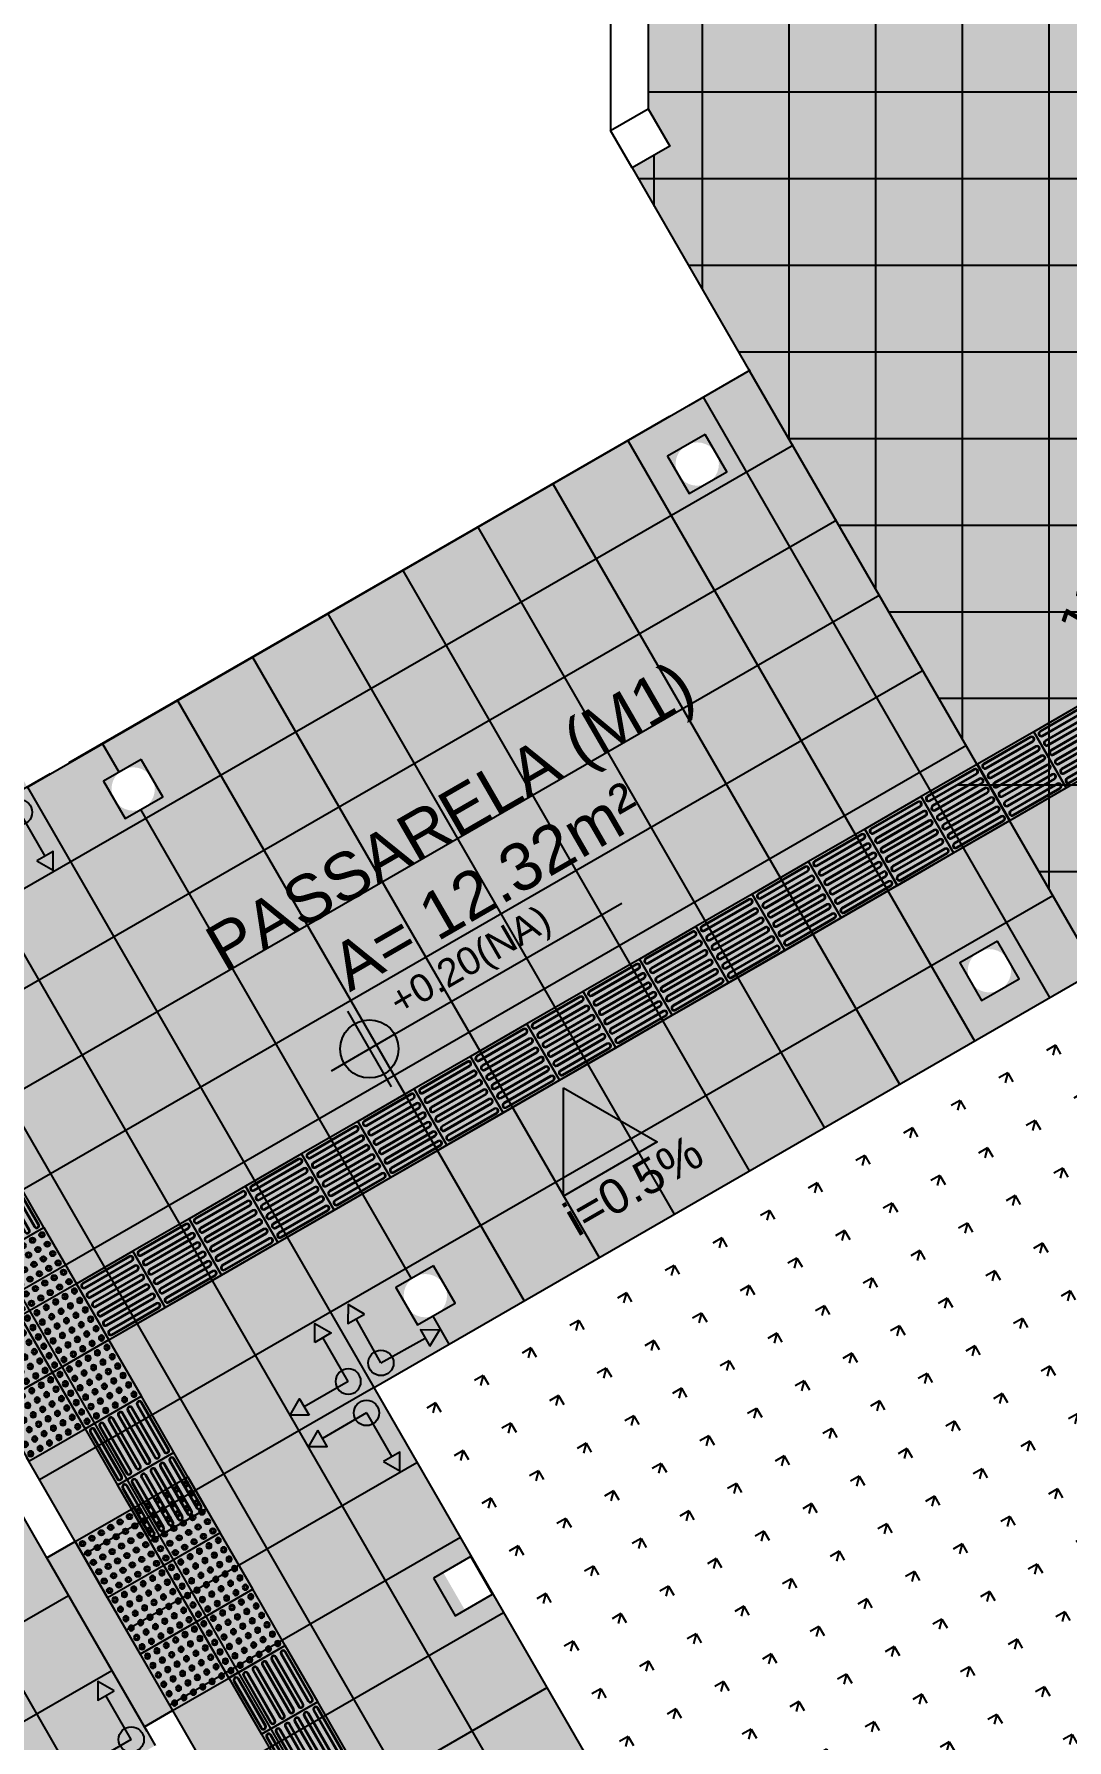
# Model space of a CAD drawing. Header units: millimetres. Extents: x 302 to 436, y 121 to 202.
# Drawn here: x 363.87 to 368.64, y 166.74 to 174.61 of the extents above; entities that cross this region are included whole.
import ezdxf

# ---------------------------------------------------------------- set-up
doc = ezdxf.new("R2010")
doc.units = ezdxf.units.MM
doc.linetypes.add('HIDDEN', pattern=[9.525, 6.35, -3.175])
for name, color, linetype in [('A-PARED', 5, 'Continuous'), ('A-PAREDE', 5, 'Continuous'), ('A-PISOS', 2, 'Continuous'), ('A-PISOS-NIVEL', 1, 'Continuous'), ('A-SOLEIRA', 1, 'Continuous'), ('AR-ESQ', 2, 'Continuous'), ('AR-HACH', 252, 'Continuous'), ('AR-ID-PIS', 1, 'Continuous'), ('AR-VEGETAÇÃO_árvores', 96, 'HIDDEN'), ('ARQ-CTA-1_100', 1, 'Continuous'), ('ARQ-SMB-1_100', 1, 'Continuous'), ('ARQ-TXT-1_050', 2, 'Continuous'), ('ARQ-TXT-1_100', 2, 'Continuous'), ('ARQ_PISOTÁTIL', 8, 'Continuous')]:
    doc.layers.add(name, color=color, linetype=linetype)
doc.styles.add('ESC-50-A20', font='arial.ttf', dxfattribs={"height": 0.1})
doc.styles.add('FNDE Texto Cota 0050', font='verdana.ttf', dxfattribs={"height": 0.08})
doc.styles.add('FNDE Texto Cota 0100', font='verdana.ttf', dxfattribs={"height": 0.16})
doc.dimstyles.new('FNDE 1-0100', dxfattribs={"dimscale": 2.5, "dimtxt": 0.16, "dimasz": 0.05, "dimexe": 0.15, "dimexo": 0.15, "dimgap": 0.05, "dimtad": 1, "dimzin": 4, "dimdsep": 46, "dimtxsty": 'FNDE Texto Cota 0100', "dimblk": 'tic', "dimcen": 0.15, "dimdle": 0.15, "dimse1": 1, "dimse2": 1, "dimclrd": 251, "dimclre": 251, "dimclrt": 256, "dimaunit": 1, "dimadec": 3, "dimazin": 0, "dimtfac": 1, "dimtix": 1, "dimtmove": 2, "dimatfit": 3, "dimldrblk": 'tic', "dimfxl": 0.15, "dimtvp": 1, "dimtolj": 1, "dimtzin": 0, "dimarcsym": 0})
pattern_1 = [(37.5, (148.40046, 130.1281), (-0.00640013, 0.1957653), [0, -0.154432, 0, -0.17272, 0, -0.1651]), (7.5, (148.40046, 130.1281), (0.1798093, 0.28673004), [0, -0.083312, 0, -0.139192, 0, -0.05334]), (327.5, (148.2755, 130.1281), (0.31639695, 0.00057487), [0, -0.0508, 0, -0.18288, 0, -0.23876]), (317.5, (148.2755, 130.1281), (0.30542258, 0.08917173), [0, -0.0254, 0, -0.119888, 0, -0.13716])]

# ---------------------------------------------------------------- blocks, each defined once
blk = doc.blocks.new('A$C0271154C')
at = {"layer": 'ARQ_PISOTÁTIL'}
h = blk.add_hatch(color=152, dxfattribs=at)
h.dxf.hatch_style = 1
h.paths.add_polyline_path([(0.3, 0), (0.3, 0.3), (0, 0.3), (0, 0)])
at = {"layer": 'ARQ_PISOTÁTIL', "color": 1}
blk.add_lwpolyline([(0.3, 0), (0.3, 0.3), (0, 0.3), (0, 0)], close=True, dxfattribs=at)
at = {"layer": 'ARQ_PISOTÁTIL', "color": 250}
for points in [[(0.275, 0.2875), (0.025, 0.2875, 1), (0.025, 0.2625), (0.275, 0.2625, 1)], [(0.275, 0.2375), (0.025, 0.2375, 1), (0.025, 0.2125), (0.275, 0.2125, 1)], [(0.275, 0.2845), (0.025, 0.2845, 1), (0.025, 0.2655), (0.275, 0.2655, 1)], [(0.275, 0.1875), (0.025, 0.1875, 1), (0.025, 0.1625), (0.275, 0.1625, 1)], [(0.275, 0.2345), (0.025, 0.2345, 1), (0.025, 0.2155), (0.275, 0.2155, 1)], [(0.275, 0.1845), (0.025, 0.1845, 1), (0.025, 0.1655), (0.275, 0.1655, 1)], [(0.275, 0.1375), (0.025, 0.1375, 1), (0.025, 0.1125), (0.275, 0.1125, 1)], [(0.275, 0.0875), (0.025, 0.0875, 1), (0.025, 0.0625), (0.275, 0.0625, 1)], [(0.275, 0.1345), (0.025, 0.1345, 1), (0.025, 0.1155), (0.275, 0.1155, 1)], [(0.275, 0.0845), (0.025, 0.0845, 1), (0.025, 0.0655), (0.275, 0.0655, 1)], [(0.275, 0.0375), (0.025, 0.0375, 1), (0.025, 0.0125), (0.275, 0.0125, 1)], [(0.275, 0.0345), (0.025, 0.0345, 1), (0.025, 0.0155), (0.275, 0.0155, 1)]]:
    blk.add_lwpolyline(points, format="xyb", close=True, dxfattribs=at)
blk = doc.blocks.new('ind-pis')
at = {"layer": 'AR-ID-PIS'}
h = blk.add_hatch(color=252, dxfattribs=at)
h.dxf.hatch_style = 1
edge = h.paths.add_edge_path()
edge.add_arc((0, 0), 0.05, 0, 360)
for q in [(-0.2, 0), (0, -0.1995)]:
    blk.add_line((0, 0), q, dxfattribs=at)
for points in [[(-0.2, 0.0371), (-0.2642, 0), (-0.2, -0.0371)], [(-0.0371, -0.1995), (0, -0.2638), (0.0371, -0.1995)]]:
    blk.add_lwpolyline(points, close=True, dxfattribs=at)
blk.add_circle((0, 0), 0.05, dxfattribs=at)
blk = doc.blocks.new('A$C50E27BFE')
at = {"layer": 'ARQ_PISOTÁTIL'}
h = blk.add_hatch(color=150, dxfattribs=at)
h.dxf.hatch_style = 1
h.paths.add_polyline_path([(0, 0), (0, 0.3), (0.3, 0.3), (0.3, 0)])
at = {"layer": 'ARQ_PISOTÁTIL', "color": 1}
blk.add_lwpolyline([(0, 0), (0, 0.3), (0.3, 0.3), (0.3, 0)], close=True, dxfattribs=at)
at = {"layer": 'ARQ_PISOTÁTIL', "color": 250}
for centre, radius in [((0.025, 0.275), 0.0125), ((0.025, 0.225), 0.0125), ((0.025, 0.275), 0.00625), ((0.075, 0.275), 0.0125), ((0.075, 0.225), 0.0125), ((0.075, 0.275), 0.00625), ((0.125, 0.275), 0.0125), ((0.125, 0.225), 0.0125), ((0.125, 0.275), 0.00625), ((0.175, 0.275), 0.0125), ((0.175, 0.225), 0.0125), ((0.175, 0.275), 0.00625), ((0.225, 0.275), 0.0125), ((0.225, 0.225), 0.0125), ((0.225, 0.275), 0.00625), ((0.275, 0.275), 0.0125), ((0.275, 0.225), 0.0125), ((0.275, 0.275), 0.00625), ((0.025, 0.175), 0.0125), ((0.025, 0.225), 0.00625), ((0.025, 0.175), 0.00625), ((0.075, 0.175), 0.0125), ((0.075, 0.225), 0.00625), ((0.075, 0.175), 0.00625), ((0.125, 0.175), 0.0125), ((0.125, 0.225), 0.00625), ((0.125, 0.175), 0.00625), ((0.175, 0.175), 0.0125), ((0.175, 0.225), 0.00625), ((0.175, 0.175), 0.00625), ((0.225, 0.175), 0.0125), ((0.225, 0.225), 0.00625), ((0.225, 0.175), 0.00625), ((0.275, 0.175), 0.0125), ((0.275, 0.225), 0.00625), ((0.275, 0.175), 0.00625), ((0.025, 0.125), 0.0125), ((0.025, 0.075), 0.0125), ((0.025, 0.125), 0.00625), ((0.025, 0.075), 0.00625), ((0.075, 0.125), 0.0125), ((0.075, 0.075), 0.0125), ((0.075, 0.125), 0.00625), ((0.075, 0.075), 0.00625), ((0.125, 0.125), 0.0125), ((0.125, 0.075), 0.0125), ((0.125, 0.125), 0.00625), ((0.125, 0.075), 0.00625), ((0.175, 0.125), 0.0125), ((0.175, 0.075), 0.0125), ((0.175, 0.125), 0.00625), ((0.175, 0.075), 0.00625), ((0.225, 0.125), 0.0125), ((0.225, 0.075), 0.0125), ((0.225, 0.125), 0.00625), ((0.225, 0.075), 0.00625), ((0.275, 0.125), 0.0125), ((0.275, 0.075), 0.0125), ((0.275, 0.125), 0.00625), ((0.275, 0.075), 0.00625), ((0.025, 0.025), 0.0125), ((0.025, 0.025), 0.00625), ((0.075, 0.025), 0.0125), ((0.075, 0.025), 0.00625), ((0.125, 0.025), 0.0125), ((0.125, 0.025), 0.00625), ((0.175, 0.025), 0.0125), ((0.175, 0.025), 0.00625), ((0.225, 0.025), 0.0125), ((0.225, 0.025), 0.00625), ((0.275, 0.025), 0.0125), ((0.275, 0.025), 0.00625)]:
    blk.add_circle(centre, radius, dxfattribs=at)
blk = doc.blocks.new('tic')
at = {"color": 251}
for p, q in [((0, -1), (0, 1)), ((-1, 0), (1, 0))]:
    blk.add_line(p, q, dxfattribs=at)
blk.add_line((-0.6, -0.6), (0.6, 0.6))
blk = doc.blocks.new('*D24')
at = {"layer": 'ARQ-CTA-1_100', "color": 251, "lineweight": -2, "ltscale": 0.1, "transparency": 16777216}
blk.add_arc((369.2322, 171.8219), 0.296, 114.3779, 185.60016, dxfattribs=at)
at = {"layer": 'Defpoints', "color": 0, "ltscale": 0.1, "transparency": 16777216}
for p in [(369.2322, 172.4265), (369.0419, 172.0487), (369.2322, 171.8265), (369.2401, 171.8265), (368.955, 171.662)]:
    blk.add_point(p, dxfattribs=at)
at = {"layer": 'ARQ-CTA-1_100', "color": 251, "lineweight": -2, "ltscale": 0.1, "transparency": 16777216, "xscale": 0.125, "yscale": 0.125, "zscale": 0.125}
for p, rotation in [((369.2322, 172.1179), 12.18895201412217), ((368.9758, 171.674), 287.7891164310966)]:
    blk.add_blockref('tic', p, dxfattribs=dict(at, rotation=rotation))
at = {"layer": 'ARQ-CTA-1_100', "ltscale": 0.1, "transparency": 16777216, "insert": (368.7955, 172.0742), "char_height": 0.16, "attachment_point": 5, "rotation": 59.98903, "style": 'FNDE Texto Cota 0100'}
blk.add_mtext('\\A1;120°', dxfattribs=at)
blk = doc.blocks.new('FNDE-Nível Planta-1_100')
at = {"linetype": 'Continuous', "ltscale": 0.5}
h = blk.add_hatch(color=1, dxfattribs=at)
h.paths.add_polyline_path([(135.6568, 7.8132), (135.6568, 7.9812, 0.414214), (135.4888, 7.8132)])
h.paths.add_polyline_path([(135.6568, 7.8132), (135.6568, 7.6452, 0.414214), (135.8248, 7.8132)])
at = {"color": 1}
for p, q in [((135.6568, 8.0652), (135.6568, 7.5612)), ((135.4048, 7.8132), (135.8248, 7.8132)), ((135.8248, 7.8132), (137.338, 7.8132))]:
    blk.add_line(p, q, dxfattribs=at)
blk.add_circle((135.6568, 7.8132), 0.168, dxfattribs=at)

msp = doc.modelspace()

# ---------------------------------------------------------------- hatches: boundary and pattern name
at = {"layer": 'A-PISOS-NIVEL', "ltscale": 10}
h = msp.add_hatch(dxfattribs=at)
h.set_pattern_fill('AR-SAND', color=256, scale=0.004, style=0)
h.set_pattern_definition([(37.5, (148.4436, 130.1281), (-0.00640013, 0.1957653), [0, -0.154432, 0, -0.17272, 0, -0.1651]), (7.5, (148.4436, 130.1281), (0.1798093, 0.28673004), [0, -0.083312, 0, -0.139192, 0, -0.05334]), (327.5, (148.31863, 130.1281), (0.31639695, 0.00057487), [0, -0.0508, 0, -0.18288, 0, -0.23876]), (317.5, (148.31863, 130.1281), (0.30542258, 0.08917173), [0, -0.0254, 0, -0.119888, 0, -0.13716])])
edge = h.paths.add_edge_path()
edge.add_arc((375.4819, 177.5677), 0.15, 0, 360)
edge = h.paths.add_edge_path()
edge.add_arc((372.7819, 177.5677), 0.15, 0, 360)
edge = h.paths.add_edge_path()
edge.add_arc((371.4319, 175.2294), 0.15, 0, 360)
edge = h.paths.add_edge_path()
edge.add_arc((372.7819, 172.8912), 0.15, 0, 360)
edge = h.paths.add_edge_path()
edge.add_arc((375.4819, 172.8912), 0.15, 0, 360)
edge = h.paths.add_edge_path()
edge.add_arc((376.8319, 175.2294), 0.15, 0, 360)
h.paths.add_polyline_path([(369.4105, 181.2808), (369.5837, 181.1808), (369.4837, 181.0076), (369.3105, 181.1076)])
h.paths.add_polyline_path([(369.4837, 169.4512), (369.5837, 169.278), (369.4105, 169.178), (369.3105, 169.3512)])
h.paths.add_polyline_path([(378.7807, 169.4512), (378.9536, 169.3514), (381.6334, 173.9928), (381.4602, 174.0928), (381.5602, 174.266), (381.5568, 176.1987), (381.4602, 176.366), (381.6334, 176.466), (378.9536, 181.1075), (378.7807, 181.0076), (378.6807, 181.1808), (378.8536, 181.2807), (378.2396, 182.3442), (377.012, 182.3442), (377.012, 182.1442), (376.812, 182.1442), (376.812, 182.3442), (371.4524, 182.3442), (371.4524, 182.1442), (371.2524, 182.1442), (371.2524, 182.3442), (370.0241, 182.3442), (366.6303, 176.466), (366.8036, 176.366), (366.707, 176.1987), (366.7036, 174.266), (366.8036, 174.0928), (366.6303, 173.9928), (370.0241, 168.1146), (371.2524, 168.1146), (371.2524, 168.3146), (371.4524, 168.3146), (371.4524, 168.1146), (376.812, 168.1146), (376.812, 168.3146), (377.012, 168.3146), (377.012, 168.1146), (378.2396, 168.1146), (378.8536, 169.1782), (378.6807, 169.278)])
h = msp.add_hatch(dxfattribs=at)
h.set_pattern_fill('AR-SAND', color=256, scale=0.004, style=0)
h.set_pattern_definition(pattern_1)
edge = h.paths.add_edge_path()
edge.add_arc((365.6759, 168.7863), 0.1, 0, 360)
edge = h.paths.add_edge_path()
edge.add_arc((364.3277, 171.1257), 0.1, 0, 360)
edge = h.paths.add_edge_path()
edge.add_arc((368.2787, 170.2863), 0.1, 0, 360)
edge = h.paths.add_edge_path()
edge.add_arc((366.9305, 172.6257), 0.1, 0, 360)
edge = h.paths.add_edge_path()
edge.add_arc((363.7851, 168.1273), 0.1, 299.97807, 389.97807)
edge.add_line((363.8717, 168.1773), (363.4719, 168.8703))
edge.add_arc((363.3853, 168.8203), 0.1, 29.97807, 119.97807)
edge.add_line((363.3354, 168.9069), (359.363, 175.7933))
edge.add_line((359.363, 175.7933), (360.5757, 176.4929))
edge.add_line((360.5757, 176.4929), (360.6756, 176.3196))
edge.add_line((360.6756, 176.3196), (360.8054, 176.3945))
edge.add_line((360.8054, 176.3945), (363.2912, 172.085))
edge.add_line((363.2912, 172.085), (363.1615, 172.0102))
edge.add_line((363.1615, 172.0102), (363.2614, 171.837))
edge.add_line((363.2614, 171.837), (363.3912, 171.9118))
edge.add_line((363.3912, 171.9118), (363.8395, 171.1345))
edge.add_line((363.8395, 171.1345), (367.1706, 173.0577))
edge.add_line((367.1706, 173.0577), (368.7706, 170.2864))
edge.add_line((368.7706, 170.2864), (365.4385, 168.3626))
edge.add_line((365.4385, 168.3626), (365.8895, 167.5807))
edge.add_line((365.8895, 167.5807), (365.7598, 167.5059))
edge.add_line((365.7598, 167.5059), (365.8597, 167.3326))
edge.add_line((365.8597, 167.3326), (365.9894, 167.4075))
edge.add_line((365.9894, 167.4075), (368.4753, 163.098))
edge.add_line((368.4753, 163.098), (368.3455, 163.0232))
edge.add_line((368.3455, 163.0232), (368.4455, 162.85))
edge.add_line((368.4455, 162.85), (367.2328, 162.1504))
edge.add_line((367.2328, 162.1504), (363.835, 168.0407))
h = msp.add_hatch(dxfattribs=at)
h.set_pattern_fill('AR-SAND', color=256, scale=0.004, style=0)
h.set_pattern_definition(pattern_1)
h.paths.add_polyline_path([(365.404, 165.0206), (361.5493, 162.7971), (363.1732, 159.9819), (367.0279, 162.2054)])
h.paths.add_polyline_path([(365.329, 165.1505), (364.5046, 166.5798), (360.6499, 164.3563), (361.4744, 162.927)])
h.paths.add_polyline_path([(363.7051, 167.9657), (363.7056, 167.9661), (363.2059, 168.8323), (363.2054, 168.832), (362.7058, 169.6982), (361.1466, 168.7988), (360.3471, 170.1847), (358.0516, 168.8606), (360.5749, 164.4862), (364.4296, 166.7097)])
h.paths.add_polyline_path([(360.2721, 170.3147), (359.2478, 172.0904), (356.9524, 170.7663), (357.9767, 168.9905)])
h.paths.add_polyline_path([(359.308, 175.5885), (355.4533, 173.3649), (356.8774, 170.8962), (359.3028, 172.2953), (359.6026, 171.7756), (361.0319, 172.6)])
at = {"layer": 'AR-VEGETAÇÃO_árvores'}
h = msp.add_hatch(dxfattribs=at)
h.set_pattern_fill('GRASS', color=256, scale=0.01, angle=165)
h.set_pattern_definition([(255, (5.30388, 111.83571), (0.127, -0.21997045), [0.047625, -0.31158524]), (210, (5.30388, 111.83571), (0.127, -0.21997045), [0.047625, -0.206375]), (300, (5.30388, 111.83571), (0.21997045, 0.127), [0.047625, -0.206375])])
h.paths.add_polyline_path([(372.6322, 160.8646), (369.7646, 160.8646), (365.4507, 168.3696), (368.7742, 170.2801), (370.0245, 168.1146), (372.6322, 168.1146)])
at = {"layer": 'ARQ_PISOTÁTIL'}
h = msp.add_hatch(color=256, dxfattribs=at)
h.dxf.hatch_style = 1
h.set_gradient(color1=(173, 173, 173), color2=(173, 173, 173), tint=1)
h.paths.add_polyline_path([(364.0599, 167.6509), (363.9299, 167.5759), (364.3796, 166.7964), (364.5096, 166.8713)])

# ---------------------------------------------------------------- linework, layer by layer
at = {"layer": 'A-PARED'}
for points in [[(366.7039, 174.266), (366.8039, 174.0928), (366.6307, 173.9928), (366.5307, 174.166)], [(365.7132, 167.482), (365.8132, 167.3088), (365.9864, 167.4088), (365.8864, 167.582)]]:
    msp.add_lwpolyline(points, close=True, dxfattribs=at)
at = {"layer": 'A-PAREDE'}
for p, q in [((364.0599, 167.6509), (363.835, 168.0407)), ((363.9299, 167.5759), (363.7051, 167.9657)), ((363.9299, 167.5759), (364.0599, 167.6509)), ((364.0599, 167.6509), (363.9299, 167.5759)), ((364.3796, 166.7964), (364.5096, 166.8713)), ((364.5096, 166.8713), (364.3796, 166.7964)), ((364.3796, 166.7964), (364.4296, 166.7097)), ((364.5096, 166.8713), (364.9593, 166.0917))]:
    msp.add_line(p, q, dxfattribs=at)
for points in [[(366.9671, 172.7623), (366.7939, 172.6623), (366.8939, 172.4891), (367.0671, 172.5891)], [(364.3643, 171.2623), (364.1911, 171.1623), (364.2911, 170.9891), (364.4643, 171.0891)], [(368.3153, 170.4229), (368.1421, 170.3229), (368.2421, 170.1497), (368.4153, 170.2497)], [(365.7129, 168.9244), (365.5397, 168.8244), (365.6397, 168.6512), (365.8129, 168.7512)]]:
    msp.add_lwpolyline(points, close=True, dxfattribs=at)
at = {"layer": 'A-PISOS'}
for p, q in [((363.8364, 171.1327), (367.1706, 173.0577)), ((365.4364, 168.3614), (368.7706, 170.2864))]:
    msp.add_line(p, q, dxfattribs=at)
at = {"layer": 'A-PISOS-NIVEL', "color": 5}
for p, q in [((366.5307, 176.2928), (366.5307, 174.166)), ((366.7039, 176.1928), (366.7039, 174.266))]:
    msp.add_line(p, q, dxfattribs=at)
at = {"layer": 'A-PISOS-NIVEL', "color": 2}
for p, q in [((366.6307, 173.9928), (367.1706, 173.0577)), ((365.4385, 168.3626), (365.9894, 167.4075)), ((365.9894, 167.4075), (368.5739, 162.9271))]:
    msp.add_line(p, q, dxfattribs=at)
at = {"layer": 'A-SOLEIRA'}
for p, q in [((364.0599, 167.6509), (364.5096, 166.8713)), ((364.3921, 166.7747), (363.9299, 167.5759))]:
    msp.add_line(p, q, dxfattribs=at)
at = {"layer": 'AR-ESQ', "color": 1}
msp.add_lwpolyline([(363.9299, 167.5759), (364.0599, 167.6509), (364.5096, 166.8713), (364.3796, 166.7964), (363.9299, 167.5759)], dxfattribs=at)
at = {"layer": 'AR-HACH'}
for p, q in [((368.555, 170.6598), (368.555, 179.7991)), ((368.155, 171.3526), (368.155, 179.1063)), ((367.755, 172.0454), (367.755, 178.4135)), ((367.355, 172.7382), (367.355, 177.7206)), ((366.955, 173.431), (366.955, 177.0278)), ((360.3589, 176.3678), (368.2287, 162.7249)), ((360.0125, 176.168), (367.8822, 162.5251)), ((359.666, 175.9681), (367.5358, 162.3252)), ((366.7039, 174.3442), (381.5605, 174.3442)), ((366.7322, 173.817), (366.7322, 174.0514)), ((366.6587, 173.9442), (381.6057, 173.9442)), ((366.8897, 173.5442), (381.3747, 173.5442)), ((367.1206, 173.1442), (381.1438, 173.1442)), ((367.1742, 173.0591), (366.8894, 172.8949)), ((367.1706, 173.0577), (368.7706, 170.2864)), ((366.9574, 172.9342), (368.5563, 170.1623)), ((366.8028, 172.8449), (364.0309, 171.2459)), ((367.3741, 172.7126), (362.6965, 170.0144)), ((366.6109, 172.7344), (368.2098, 169.9625)), ((367.3515, 172.7442), (372.752, 172.7442)), ((366.2644, 172.5345), (367.8633, 169.7626)), ((367.5739, 172.3662), (362.8964, 169.668)), ((365.918, 172.3345), (367.5169, 169.5626)), ((367.5825, 172.3442), (380.6823, 172.3442)), ((365.5716, 172.1345), (367.1705, 169.3626)), ((367.7738, 172.0197), (363.0962, 169.3215)), ((365.2252, 171.9345), (366.8241, 169.1626)), ((367.8134, 171.9442), (380.4515, 171.9442)), ((364.8788, 171.7345), (366.4777, 168.9626)), ((367.9737, 171.6732), (363.2961, 168.975)), ((364.5324, 171.5345), (366.1313, 168.7626)), ((368.0444, 171.5442), (380.2208, 171.5442)), ((368.1735, 171.3267), (363.5798, 168.6769)), ((364.1859, 171.3345), (364.2626, 171.2016)), ((363.9443, 171.196), (362.4966, 170.3609)), ((363.8395, 171.1345), (365.4385, 168.3626)), ((363.8395, 171.1345), (365.4385, 168.3626)), ((368.1284, 171.1442), (379.9901, 171.1442)), ((368.3734, 170.9802), (363.7797, 168.3304)), ((364.3608, 171.0313), (365.6116, 168.863)), ((368.5062, 170.7442), (379.7594, 170.7442)), ((368.5709, 170.6323), (363.8957, 167.9355)), ((364.0831, 166.5099), (362.3593, 169.4983)), ((365.71, 168.6924), (365.7849, 168.5626)), ((365.4364, 168.3614), (364.094, 167.587)), ((365.6363, 168.0149), (364.2938, 167.2405)), ((365.8382, 167.6696), (364.4937, 166.894)), ((360.1752, 165.1792), (364.0299, 167.4027)), ((366.036, 167.3219), (364.6936, 166.5476)), ((360.3751, 164.8327), (364.2297, 167.0562)), ((366.2359, 166.9754), (364.8934, 166.2011))]:
    msp.add_line(p, q, dxfattribs=at)
at = {"layer": 'ARQ-SMB-1_100', "color": 5}
msp.add_lwpolyline([(366.3132, 169.746), (366.7461, 169.4959), (366.313, 169.246)], close=True, dxfattribs=at)

# ---------------------------------------------------------------- block references
at = {"layer": 'AR-ID-PIS'}
for p, xscale, yscale, zscale, rotation in [((363.8034, 171.018), 1.171655079902223, 1.171655079902223, 1.171655079902223, 29.97258561250165), ((365.471, 168.4759), 1.171655079902223, 1.171655079902223, 1.171655079902223, 209.2529163143954), ((365.3203, 168.3901), -1.171655079902223, 1.171655079902223, 1.171655079902223, 210.0164486108561), ((365.4041, 168.2449), 1.171655079902223, 1.171655079902223, 1.171655079902223, 30.00548294537619), ((364.3189, 166.7375), 1.171655079902222, 1.171655079902222, 1.171655079902222, 299.9780684452372)]:
    msp.add_blockref('ind-pis', p, dxfattribs=dict(at, xscale=xscale, yscale=yscale, zscale=zscale, rotation=rotation))
at = {"layer": 'ARQ-SMB-1_100', "xscale": 0.8, "yscale": 0.8, "zscale": 0.8, "rotation": 30.00000000001759}
msp.add_blockref('FNDE-Nível Planta-1_100', (274.5573, 110.2499), dxfattribs=at)
at = {"layer": 'ARQ_PISOTÁTIL', "ltscale": 10}
for name, p, rotation in [('A$C0271154C', (368.6334, 171.1302), 29.97806844523721), ('A$C0271154C', (368.3735, 170.9803), 29.97806844523721), ('A$C0271154C', (368.1136, 170.8304), 29.97806844523721), ('A$C0271154C', (367.8538, 170.6805), 29.97806844523721), ('A$C0271154C', (367.5939, 170.5306), 29.97806844523721), ('A$C0271154C', (367.334, 170.3807), 29.97806844523721), ('A$C0271154C', (367.0741, 170.2307), 29.97806844523721), ('A$C0271154C', (366.8143, 170.0808), 29.97806844523721), ('A$C0271154C', (366.5544, 169.9309), 29.97806844523721), ('A$C0271154C', (366.2945, 169.781), 29.97806844523721), ('A$C0271154C', (366.0346, 169.6311), 29.97806844523721), ('A$C0271154C', (365.7748, 169.4812), 29.97806844523721), ('A$C0271154C', (365.5149, 169.3313), 29.97806844523721), ('A$C0271154C', (365.255, 169.1814), 29.97806844523721), ('A$C0271154C', (364.9952, 169.0315), 29.97806844523721), ('A$C0271154C', (363.9157, 169.1016), 119.9780684452372), ('A$C0271154C', (364.7353, 168.8816), 29.97806844523721), ('A$C50E27BFE', (363.6559, 168.9517), 299.9780684452372), ('A$C0271154C', (364.4754, 168.7317), 29.97806844523721), ('A$C0271154C', (364.2156, 168.5818), 29.97806844523721), ('A$C0271154C', (364.5153, 168.0621), 119.9780684452372), ('A$C0271154C', (364.6652, 167.8023), 119.9780684452372), ('A$C50E27BFE', (364.3197, 167.8008), 299.9780684452372), ('A$C50E27BFE', (364.0599, 167.6509), 299.9780684452372), ('A$C0271154C', (365.1792, 166.9113), 119.9780684452372), ('A$C0271154C', (365.3291, 166.6514), 119.9780684452372)]:
    msp.add_blockref(name, p, dxfattribs=dict(at, rotation=rotation))
at = {"layer": 'ARQ_PISOTÁTIL', "ltscale": 10, "xscale": -1, "rotation": 119.9780684452372}
for p in [(364.0657, 168.8417), (363.8058, 168.6918), (364.2155, 168.5819), (363.9557, 168.432), (364.7295, 167.6908), (364.4696, 167.5409), (364.8794, 167.431), (364.6195, 167.2811)]:
    msp.add_blockref('A$C50E27BFE', p, dxfattribs=at)

# ---------------------------------------------------------------- texts
at = {"layer": 'ARQ-SMB-1_100', "style": 'ESC-50-A20'}
msp.add_attdef('+0.20(NA)', (365.5581, 170.0757), 'NA', height=0.128, rotation=30, dxfattribs=at)
at = {"layer": 'ARQ-TXT-1_050', "insert": (364.2207, 170.2202), "char_height": 0.218453, "attachment_point": 1, "rotation": 30, "style": 'ESC-50-A20'}
msp.add_mtext_dynamic_manual_height_columns('\\pi0.48506;PASSARELA (M1)     \\P\\pi0.94074;A= 12.32m²', width=3.278514, gutter_width=1, heights=[0], dxfattribs=at)
at = {"layer": 'ARQ-TXT-1_100', "color": 5, "insert": (366.3779, 169.0537), "char_height": 0.16, "attachment_point": 7, "rotation": 29.97807, "style": 'FNDE Texto Cota 0050'}
msp.add_mtext_dynamic_manual_height_columns('{\\fArial|b0|i0|c0|p34;i=0.5%}', width=8.528178, gutter_width=0.5, heights=[0], dxfattribs=at)

# ---------------------------------------------------------------- dimensions: what is measured, and where the dimension line sits
at = {"layer": 'ARQ-CTA-1_100', "ltscale": 0.1}
dim = msp.add_angular_dim_2l(base=(369.0419, 172.0487), line1=((369.2322, 171.8265), (369.2322, 172.4265)), line2=((368.955, 171.662), (369.2401, 171.8265)), text='120°', dimstyle='FNDE 1-0100', dxfattribs=at)
dim.commit()
dim.dimension.update_dxf_attribs({"geometry": '*D24', "text_midpoint": (368.7955, 172.0742)})

doc.saveas('drawing.dxf')
